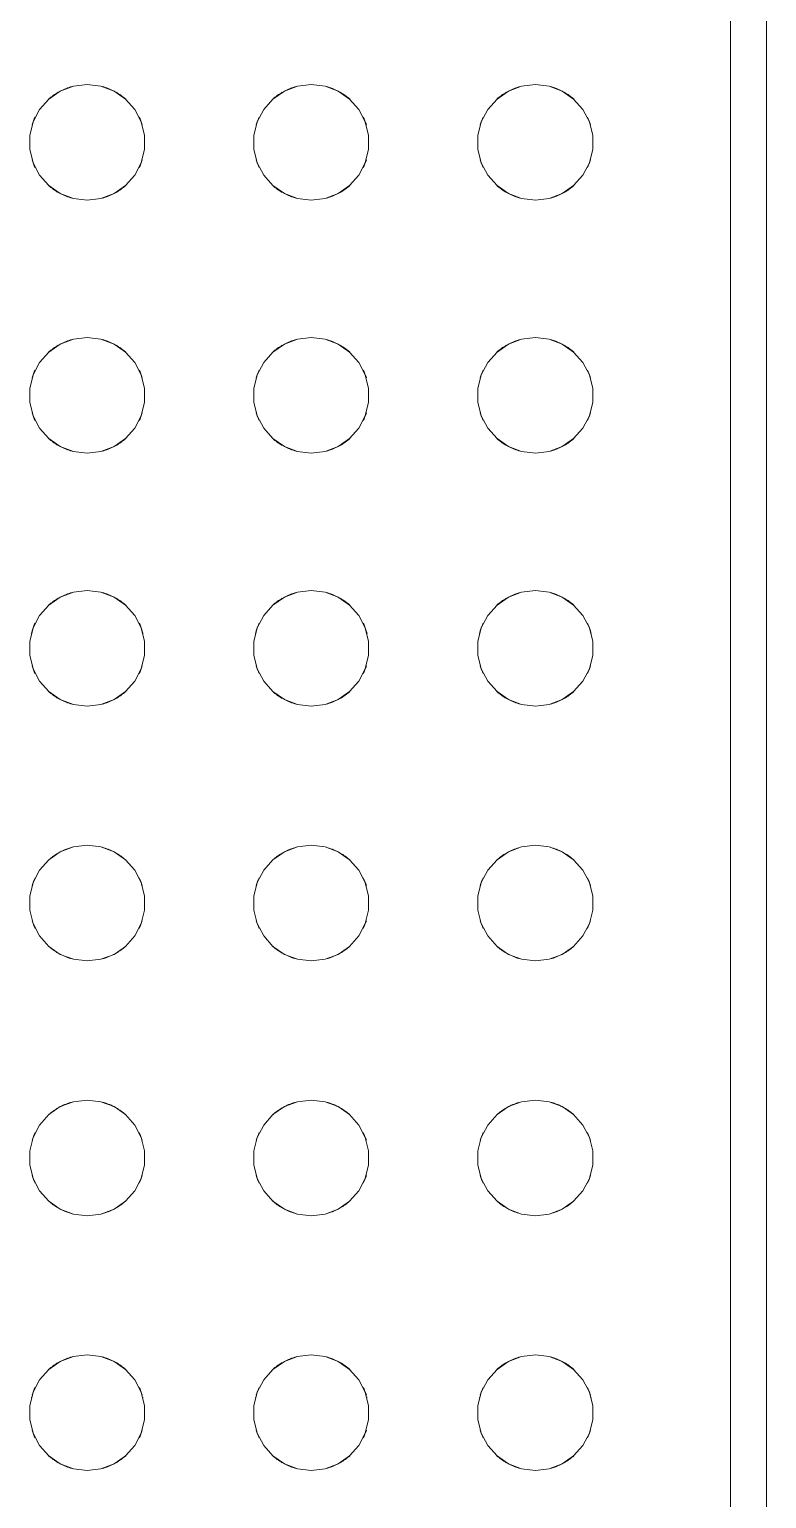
# Model space of a CAD drawing. Header units: metres. Extents: x 147 to 427, y -16 to 162.
# Drawn here: x 177.2516 to 177.3536, y 83.3621 to 83.5653 of the extents above; entities that cross this region are included whole.
import ezdxf

# ---------------------------------------------------------------- set-up
doc = ezdxf.new("R2010")
doc.units = ezdxf.units.M
doc.layers.add('P-SANR-FIXT', color=7, linetype='Continuous', lineweight=5)

# ---------------------------------------------------------------- blocks, each defined once
blk = doc.blocks.new('UT_Bebedouro Industrial - UT_Bebedouro Industrial-3662647-BANHEIROS E VESTIÁRIO')
at = {"layer": 'P-SANR-FIXT', "color": 9, "true_color": 0xc0c0c0}
for p, q in [((0.335, -0.485), (-0.335, -0.485)), ((0.34, -0.49), (-0.34, -0.49))]:
    blk.add_line(p, q, dxfattribs=at)
at = {"layer": 'P-SANR-FIXT', "color": 254, "true_color": 0xd3d3d3}
for p, q in [((0.335, -0.485), (-0.335, -0.485)), ((-0.34, -0.49), (0.34, -0.49))]:
    blk.add_line(p, q, dxfattribs=at)
at = {"layer": 'P-SANR-FIXT', "color": 9, "true_color": 0xc0c0c0, "flags": 128}
for points in [[(0.02725, -0.396), (0.02748, -0.39409), (0.02816, -0.39228), (0.02926, -0.3907), (0.0307, -0.38942), (0.03241, -0.38852), (0.03428, -0.38806), (0.03621, -0.38806), (0.03808, -0.38852), (0.03979, -0.38942), (0.04123, -0.3907), (0.04233, -0.39228), (0.04301, -0.39409), (0.04325, -0.396)], [(0.06249, -0.396), (0.06272, -0.39409), (0.06341, -0.39228), (0.0645, -0.3907), (0.06595, -0.38942), (0.06766, -0.38852), (0.06953, -0.38806), (0.07146, -0.38806), (0.07333, -0.38852), (0.07504, -0.38942), (0.07648, -0.3907), (0.07758, -0.39228), (0.07826, -0.39409), (0.07849, -0.396)], [(0.09774, -0.396), (0.09797, -0.39409), (0.09865, -0.39228), (0.09975, -0.3907), (0.10119, -0.38942), (0.1029, -0.38852), (0.10477, -0.38806), (0.1067, -0.38806), (0.10857, -0.38852), (0.11028, -0.38942), (0.11173, -0.3907), (0.11282, -0.39228), (0.11351, -0.39409), (0.11374, -0.396)], [(0.13298, -0.396), (0.13322, -0.39409), (0.1339, -0.39228), (0.135, -0.3907), (0.13644, -0.38942), (0.13815, -0.38852), (0.14002, -0.38806), (0.14195, -0.38806), (0.14382, -0.38852), (0.14553, -0.38942), (0.14697, -0.3907), (0.14807, -0.39228), (0.14875, -0.39409), (0.14898, -0.396)], [(0.16798, -0.396), (0.16822, -0.39409), (0.1689, -0.39228), (0.17, -0.3907), (0.17144, -0.38942), (0.17315, -0.38852), (0.17502, -0.38806), (0.17695, -0.38806), (0.17882, -0.38852), (0.18053, -0.38942), (0.18197, -0.3907), (0.18307, -0.39228), (0.18375, -0.39409), (0.18398, -0.396)], [(0.20298, -0.396), (0.20322, -0.39409), (0.2039, -0.39228), (0.205, -0.3907), (0.20644, -0.38942), (0.20815, -0.38852), (0.21002, -0.38806), (0.21195, -0.38806), (0.21382, -0.38852), (0.21553, -0.38942), (0.21697, -0.3907), (0.21807, -0.39228), (0.21875, -0.39409), (0.21898, -0.396)], [(0.04325, -0.396), (0.04301, -0.39791), (0.04233, -0.39972), (0.04123, -0.4013), (0.03979, -0.40258), (0.03808, -0.40348), (0.03621, -0.40394), (0.03428, -0.40394), (0.03241, -0.40348), (0.0307, -0.40258), (0.02926, -0.4013), (0.02816, -0.39972), (0.02748, -0.39791), (0.02725, -0.396)], [(0.07849, -0.396), (0.07826, -0.39791), (0.07758, -0.39972), (0.07648, -0.4013), (0.07504, -0.40258), (0.07333, -0.40348), (0.07146, -0.40394), (0.06953, -0.40394), (0.06766, -0.40348), (0.06595, -0.40258), (0.0645, -0.4013), (0.06341, -0.39972), (0.06272, -0.39791), (0.06249, -0.396)], [(0.11374, -0.396), (0.11351, -0.39791), (0.11282, -0.39972), (0.11173, -0.4013), (0.11028, -0.40258), (0.10857, -0.40348), (0.1067, -0.40394), (0.10477, -0.40394), (0.1029, -0.40348), (0.10119, -0.40258), (0.09975, -0.4013), (0.09865, -0.39972), (0.09797, -0.39791), (0.09774, -0.396)], [(0.14898, -0.396), (0.14875, -0.39791), (0.14807, -0.39972), (0.14697, -0.4013), (0.14553, -0.40258), (0.14382, -0.40348), (0.14195, -0.40394), (0.14002, -0.40394), (0.13815, -0.40348), (0.13644, -0.40258), (0.135, -0.4013), (0.1339, -0.39972), (0.13322, -0.39791), (0.13298, -0.396)], [(0.18398, -0.396), (0.18375, -0.39791), (0.18307, -0.39972), (0.18197, -0.4013), (0.18053, -0.40258), (0.17882, -0.40348), (0.17695, -0.40394), (0.17502, -0.40394), (0.17315, -0.40348), (0.17144, -0.40258), (0.17, -0.4013), (0.1689, -0.39972), (0.16822, -0.39791), (0.16798, -0.396)], [(0.21898, -0.396), (0.21875, -0.39791), (0.21807, -0.39972), (0.21697, -0.4013), (0.21553, -0.40258), (0.21382, -0.40348), (0.21195, -0.40394), (0.21002, -0.40394), (0.20815, -0.40348), (0.20644, -0.40258), (0.205, -0.4013), (0.2039, -0.39972), (0.20322, -0.39791), (0.20298, -0.396)], [(0.02725, -0.427), (0.02748, -0.42509), (0.02816, -0.42328), (0.02926, -0.4217), (0.0307, -0.42042), (0.03241, -0.41952), (0.03428, -0.41906), (0.03621, -0.41906), (0.03808, -0.41952), (0.03979, -0.42042), (0.04123, -0.4217), (0.04233, -0.42328), (0.04301, -0.42509), (0.04325, -0.427)], [(0.06249, -0.427), (0.06272, -0.42509), (0.06341, -0.42328), (0.0645, -0.4217), (0.06595, -0.42042), (0.06766, -0.41952), (0.06953, -0.41906), (0.07146, -0.41906), (0.07333, -0.41952), (0.07504, -0.42042), (0.07648, -0.4217), (0.07758, -0.42328), (0.07826, -0.42509), (0.07849, -0.427)], [(0.09774, -0.427), (0.09797, -0.42509), (0.09865, -0.42328), (0.09975, -0.4217), (0.10119, -0.42042), (0.1029, -0.41952), (0.10477, -0.41906), (0.1067, -0.41906), (0.10857, -0.41952), (0.11028, -0.42042), (0.11173, -0.4217), (0.11282, -0.42328), (0.11351, -0.42509), (0.11374, -0.427)], [(0.13298, -0.427), (0.13322, -0.42509), (0.1339, -0.42328), (0.135, -0.4217), (0.13644, -0.42042), (0.13815, -0.41952), (0.14002, -0.41906), (0.14195, -0.41906), (0.14382, -0.41952), (0.14553, -0.42042), (0.14697, -0.4217), (0.14807, -0.42328), (0.14875, -0.42509), (0.14898, -0.427)], [(0.16798, -0.427), (0.16822, -0.42509), (0.1689, -0.42328), (0.17, -0.4217), (0.17144, -0.42042), (0.17315, -0.41952), (0.17502, -0.41906), (0.17695, -0.41906), (0.17882, -0.41952), (0.18053, -0.42042), (0.18197, -0.4217), (0.18307, -0.42328), (0.18375, -0.42509), (0.18398, -0.427)], [(0.20298, -0.427), (0.20322, -0.42509), (0.2039, -0.42328), (0.205, -0.4217), (0.20644, -0.42042), (0.20815, -0.41952), (0.21002, -0.41906), (0.21195, -0.41906), (0.21382, -0.41952), (0.21553, -0.42042), (0.21697, -0.4217), (0.21807, -0.42328), (0.21875, -0.42509), (0.21898, -0.427)], [(0.04325, -0.427), (0.04301, -0.42891), (0.04233, -0.43072), (0.04123, -0.4323), (0.03979, -0.43358), (0.03808, -0.43448), (0.03621, -0.43494), (0.03428, -0.43494), (0.03241, -0.43448), (0.0307, -0.43358), (0.02926, -0.4323), (0.02816, -0.43072), (0.02748, -0.42891), (0.02725, -0.427)], [(0.07849, -0.427), (0.07826, -0.42891), (0.07758, -0.43072), (0.07648, -0.4323), (0.07504, -0.43358), (0.07333, -0.43448), (0.07146, -0.43494), (0.06953, -0.43494), (0.06766, -0.43448), (0.06595, -0.43358), (0.0645, -0.4323), (0.06341, -0.43072), (0.06272, -0.42891), (0.06249, -0.427)], [(0.11374, -0.427), (0.11351, -0.42891), (0.11282, -0.43072), (0.11173, -0.4323), (0.11028, -0.43358), (0.10857, -0.43448), (0.1067, -0.43494), (0.10477, -0.43494), (0.1029, -0.43448), (0.10119, -0.43358), (0.09975, -0.4323), (0.09865, -0.43072), (0.09797, -0.42891), (0.09774, -0.427)], [(0.14898, -0.427), (0.14875, -0.42891), (0.14807, -0.43072), (0.14697, -0.4323), (0.14553, -0.43358), (0.14382, -0.43448), (0.14195, -0.43494), (0.14002, -0.43494), (0.13815, -0.43448), (0.13644, -0.43358), (0.135, -0.4323), (0.1339, -0.43072), (0.13322, -0.42891), (0.13298, -0.427)], [(0.18398, -0.427), (0.18375, -0.42891), (0.18307, -0.43072), (0.18197, -0.4323), (0.18053, -0.43358), (0.17882, -0.43448), (0.17695, -0.43494), (0.17502, -0.43494), (0.17315, -0.43448), (0.17144, -0.43358), (0.17, -0.4323), (0.1689, -0.43072), (0.16822, -0.42891), (0.16798, -0.427)], [(0.21898, -0.427), (0.21875, -0.42891), (0.21807, -0.43072), (0.21697, -0.4323), (0.21553, -0.43358), (0.21382, -0.43448), (0.21195, -0.43494), (0.21002, -0.43494), (0.20815, -0.43448), (0.20644, -0.43358), (0.205, -0.4323), (0.2039, -0.43072), (0.20322, -0.42891), (0.20298, -0.427)], [(0.02725, -0.458), (0.02748, -0.45609), (0.02816, -0.45428), (0.02926, -0.4527), (0.0307, -0.45142), (0.03241, -0.45052), (0.03428, -0.45006), (0.03621, -0.45006), (0.03808, -0.45052), (0.03979, -0.45142), (0.04123, -0.4527), (0.04233, -0.45428), (0.04301, -0.45609), (0.04325, -0.458)], [(0.06249, -0.458), (0.06272, -0.45609), (0.06341, -0.45428), (0.0645, -0.4527), (0.06595, -0.45142), (0.06766, -0.45052), (0.06953, -0.45006), (0.07146, -0.45006), (0.07333, -0.45052), (0.07504, -0.45142), (0.07648, -0.4527), (0.07758, -0.45428), (0.07826, -0.45609), (0.07849, -0.458)], [(0.09774, -0.458), (0.09797, -0.45609), (0.09865, -0.45428), (0.09975, -0.4527), (0.10119, -0.45142), (0.1029, -0.45052), (0.10477, -0.45006), (0.1067, -0.45006), (0.10857, -0.45052), (0.11028, -0.45142), (0.11173, -0.4527), (0.11282, -0.45428), (0.11351, -0.45609), (0.11374, -0.458)], [(0.13298, -0.458), (0.13322, -0.45609), (0.1339, -0.45428), (0.135, -0.4527), (0.13644, -0.45142), (0.13815, -0.45052), (0.14002, -0.45006), (0.14195, -0.45006), (0.14382, -0.45052), (0.14553, -0.45142), (0.14697, -0.4527), (0.14807, -0.45428), (0.14875, -0.45609), (0.14898, -0.458)], [(0.16798, -0.458), (0.16822, -0.45609), (0.1689, -0.45428), (0.17, -0.4527), (0.17144, -0.45142), (0.17315, -0.45052), (0.17502, -0.45006), (0.17695, -0.45006), (0.17882, -0.45052), (0.18053, -0.45142), (0.18197, -0.4527), (0.18307, -0.45428), (0.18375, -0.45609), (0.18398, -0.458)], [(0.20298, -0.458), (0.20322, -0.45609), (0.2039, -0.45428), (0.205, -0.4527), (0.20644, -0.45142), (0.20815, -0.45052), (0.21002, -0.45006), (0.21195, -0.45006), (0.21382, -0.45052), (0.21553, -0.45142), (0.21697, -0.4527), (0.21807, -0.45428), (0.21875, -0.45609), (0.21898, -0.458)], [(0.04325, -0.458), (0.04301, -0.45991), (0.04233, -0.46172), (0.04123, -0.4633), (0.03979, -0.46458), (0.03808, -0.46548), (0.03621, -0.46594), (0.03428, -0.46594), (0.03241, -0.46548), (0.0307, -0.46458), (0.02926, -0.4633), (0.02816, -0.46172), (0.02748, -0.45991), (0.02725, -0.458)], [(0.07849, -0.458), (0.07826, -0.45991), (0.07758, -0.46172), (0.07648, -0.4633), (0.07504, -0.46458), (0.07333, -0.46548), (0.07146, -0.46594), (0.06953, -0.46594), (0.06766, -0.46548), (0.06595, -0.46458), (0.0645, -0.4633), (0.06341, -0.46172), (0.06272, -0.45991), (0.06249, -0.458)], [(0.11374, -0.458), (0.11351, -0.45991), (0.11282, -0.46172), (0.11173, -0.4633), (0.11028, -0.46458), (0.10857, -0.46548), (0.1067, -0.46594), (0.10477, -0.46594), (0.1029, -0.46548), (0.10119, -0.46458), (0.09975, -0.4633), (0.09865, -0.46172), (0.09797, -0.45991), (0.09774, -0.458)], [(0.14898, -0.458), (0.14875, -0.45991), (0.14807, -0.46172), (0.14697, -0.4633), (0.14553, -0.46458), (0.14382, -0.46548), (0.14195, -0.46594), (0.14002, -0.46594), (0.13815, -0.46548), (0.13644, -0.46458), (0.135, -0.4633), (0.1339, -0.46172), (0.13322, -0.45991), (0.13298, -0.458)], [(0.18398, -0.458), (0.18375, -0.45991), (0.18307, -0.46172), (0.18197, -0.4633), (0.18053, -0.46458), (0.17882, -0.46548), (0.17695, -0.46594), (0.17502, -0.46594), (0.17315, -0.46548), (0.17144, -0.46458), (0.17, -0.4633), (0.1689, -0.46172), (0.16822, -0.45991), (0.16798, -0.458)], [(0.21898, -0.458), (0.21875, -0.45991), (0.21807, -0.46172), (0.21697, -0.4633), (0.21553, -0.46458), (0.21382, -0.46548), (0.21195, -0.46594), (0.21002, -0.46594), (0.20815, -0.46548), (0.20644, -0.46458), (0.205, -0.4633), (0.2039, -0.46172), (0.20322, -0.45991), (0.20298, -0.458)]]:
    blk.add_lwpolyline(points, dxfattribs=at)
at = {"layer": 'P-SANR-FIXT', "color": 9, "true_color": 0xc0c0c0}
for centre, start, end in [((0.03525, -0.396), 107.7069, 115.8856), ((0.03525, -0.396), 64.1144, 72.2931), ((0.07049, -0.396), 107.7069, 115.8856), ((0.07049, -0.396), 64.1144, 72.2931), ((0.10574, -0.396), 107.7069, 115.8856), ((0.10574, -0.396), 64.1144, 72.2931), ((0.14098, -0.396), 107.7069, 115.8856), ((0.14098, -0.396), 64.1144, 72.1949), ((0.17598, -0.396), 107.7069, 115.8856), ((0.17598, -0.396), 64.1144, 72.2931), ((0.21098, -0.396), 107.7069, 115.8856), ((0.21098, -0.396), 64.1144, 72.2931), ((0.03525, -0.396), 244.1144, 252.2931), ((0.03525, -0.396), 287.7069, 295.8856), ((0.07049, -0.396), 244.1144, 252.2931), ((0.07049, -0.396), 287.7069, 295.8856), ((0.10574, -0.396), 244.1144, 252.2931), ((0.10574, -0.396), 287.7069, 295.8856), ((0.14098, -0.396), 244.1144, 252.2931), ((0.14098, -0.396), 287.8051, 295.8856), ((0.17598, -0.396), 244.1144, 252.2931), ((0.17598, -0.396), 287.7069, 295.8856), ((0.21098, -0.396), 244.1144, 252.2931), ((0.21098, -0.396), 287.7069, 295.8856), ((0.03525, -0.427), 107.7069, 115.8856), ((0.03525, -0.427), 64.1144, 72.2931), ((0.07049, -0.427), 107.7069, 115.8856), ((0.07049, -0.427), 64.1144, 72.2931), ((0.10574, -0.427), 107.7069, 115.8856), ((0.10574, -0.427), 64.1144, 72.2931), ((0.14098, -0.427), 107.7069, 115.8856), ((0.14098, -0.427), 64.1144, 72.1949), ((0.17598, -0.427), 107.7069, 115.8856), ((0.17598, -0.427), 64.1144, 72.2931), ((0.21098, -0.427), 107.7069, 115.8856), ((0.21098, -0.427), 64.1144, 72.2931), ((0.03525, -0.427), 244.1144, 252.2931), ((0.03525, -0.427), 287.7069, 295.8856), ((0.07049, -0.427), 244.1144, 252.2931), ((0.07049, -0.427), 287.7069, 295.8856), ((0.10574, -0.427), 244.1144, 252.2931), ((0.10574, -0.427), 287.7069, 295.8856), ((0.14098, -0.427), 244.1144, 252.2931), ((0.14098, -0.427), 287.8051, 295.8856), ((0.17598, -0.427), 244.1144, 252.2931), ((0.17598, -0.427), 287.7069, 295.8856), ((0.21098, -0.427), 244.1144, 252.2931), ((0.21098, -0.427), 287.7069, 295.8856), ((0.03525, -0.458), 107.7069, 115.8856), ((0.03525, -0.458), 64.1144, 72.2931), ((0.07049, -0.458), 107.7069, 115.8856), ((0.07049, -0.458), 64.1144, 72.2931), ((0.10574, -0.458), 107.7069, 115.8856), ((0.10574, -0.458), 64.1144, 72.2931), ((0.14098, -0.458), 107.7069, 115.8856), ((0.14098, -0.458), 64.1144, 72.1949), ((0.17598, -0.458), 107.7069, 115.8856), ((0.17598, -0.458), 64.1144, 72.2931), ((0.21098, -0.458), 107.7069, 115.8856), ((0.21098, -0.458), 64.1144, 72.2931), ((0.03525, -0.458), 244.1144, 252.2931), ((0.03525, -0.458), 287.7069, 295.8856), ((0.07049, -0.458), 244.1144, 252.2931), ((0.07049, -0.458), 287.7069, 295.8856), ((0.10574, -0.458), 244.1144, 252.2931), ((0.10574, -0.458), 287.7069, 295.8856), ((0.14098, -0.458), 244.1144, 252.2931), ((0.14098, -0.458), 287.8051, 295.8856), ((0.17598, -0.458), 244.1144, 252.2931), ((0.17598, -0.458), 287.7069, 295.8856), ((0.21098, -0.458), 244.1144, 252.2931), ((0.21098, -0.458), 287.7069, 295.8856)]:
    blk.add_arc(centre, 0.008, start, end, dxfattribs=at)
at = {"layer": 'P-SANR-FIXT', "color": 254, "true_color": 0xd3d3d3}
for centre, start, end in [((0.03525, -0.396), 74.414, 75), ((0.14098, -0.396), 72.1949, 75), ((0.03525, -0.396), 152.194, 165), ((0.03525, -0.396), 138.1856, 150), ((0.03525, -0.396), 30, 41.8144), ((0.03525, -0.396), 15, 27.806), ((0.07049, -0.396), 152.194, 165), ((0.07049, -0.396), 138.1856, 150), ((0.07049, -0.396), 30, 41.8144), ((0.07049, -0.396), 15, 27.806), ((0.10574, -0.396), 152.194, 165), ((0.10574, -0.396), 138.1856, 150), ((0.10574, -0.396), 30, 41.8144), ((0.10574, -0.396), 15, 27.806), ((0.14098, -0.396), 152.194, 165), ((0.14098, -0.396), 138.1856, 150), ((0.14098, -0.396), 30, 41.8144), ((0.14098, -0.396), 15, 27.806), ((0.17598, -0.396), 152.194, 165), ((0.17598, -0.396), 138.1856, 150), ((0.17598, -0.396), 30, 41.8144), ((0.17598, -0.396), 15, 27.806), ((0.21098, -0.396), 152.194, 165), ((0.21098, -0.396), 138.1856, 150), ((0.21098, -0.396), 30, 41.8144), ((0.21098, -0.396), 15, 27.806), ((0.03525, -0.396), 195, 207.806), ((0.03525, -0.396), 332.194, 345), ((0.07049, -0.396), 195, 207.806), ((0.07049, -0.396), 332.194, 345), ((0.10574, -0.396), 195, 207.806), ((0.10574, -0.396), 332.194, 345), ((0.14098, -0.396), 195, 207.806), ((0.14098, -0.396), 332.194, 345), ((0.17598, -0.396), 195, 207.806), ((0.17598, -0.396), 332.194, 345), ((0.21098, -0.396), 195, 207.806), ((0.21098, -0.396), 332.194, 345), ((0.03525, -0.396), 210, 221.8144), ((0.03525, -0.396), 318.1856, 330), ((0.07049, -0.396), 210, 221.8144), ((0.07049, -0.396), 318.1856, 330), ((0.10574, -0.396), 210, 221.8144), ((0.10574, -0.396), 318.1856, 330), ((0.14098, -0.396), 210, 221.8144), ((0.14098, -0.396), 318.1856, 330), ((0.17598, -0.396), 210, 221.8144), ((0.17598, -0.396), 318.1856, 330), ((0.21098, -0.396), 210, 221.8144), ((0.21098, -0.396), 318.1856, 330), ((0.03525, -0.396), 285, 285.586), ((0.14098, -0.396), 285, 287.8051), ((0.03525, -0.427), 74.414, 75), ((0.14098, -0.427), 72.1949, 75), ((0.03525, -0.427), 138.1856, 150), ((0.03525, -0.427), 30, 41.8144), ((0.07049, -0.427), 138.1856, 150), ((0.07049, -0.427), 30, 41.8144), ((0.10574, -0.427), 138.1856, 150), ((0.10574, -0.427), 30, 41.8144), ((0.14098, -0.427), 138.1856, 150), ((0.14098, -0.427), 30, 41.8144), ((0.17598, -0.427), 138.1856, 150), ((0.17598, -0.427), 30, 41.8144), ((0.21098, -0.427), 138.1856, 150), ((0.21098, -0.427), 30, 41.8144), ((0.03525, -0.427), 152.194, 165), ((0.03525, -0.427), 15, 27.806), ((0.07049, -0.427), 152.194, 165), ((0.07049, -0.427), 15, 27.806), ((0.10574, -0.427), 152.194, 165), ((0.10574, -0.427), 15, 27.806), ((0.14098, -0.427), 152.194, 165), ((0.14098, -0.427), 15, 27.806), ((0.17598, -0.427), 152.194, 165), ((0.17598, -0.427), 15, 27.806), ((0.21098, -0.427), 152.194, 165), ((0.21098, -0.427), 15, 27.806), ((0.03525, -0.427), 195, 207.806), ((0.03525, -0.427), 332.194, 345), ((0.07049, -0.427), 195, 207.806), ((0.07049, -0.427), 332.194, 345), ((0.10574, -0.427), 195, 207.806), ((0.10574, -0.427), 332.194, 345), ((0.14098, -0.427), 195, 207.806), ((0.14098, -0.427), 332.194, 345), ((0.17598, -0.427), 195, 207.806), ((0.17598, -0.427), 332.194, 345), ((0.21098, -0.427), 195, 207.806), ((0.21098, -0.427), 332.194, 345), ((0.03525, -0.427), 210, 221.8144), ((0.03525, -0.427), 318.1856, 330), ((0.07049, -0.427), 210, 221.8144), ((0.07049, -0.427), 318.1856, 330), ((0.10574, -0.427), 210, 221.8144), ((0.10574, -0.427), 318.1856, 330), ((0.14098, -0.427), 210, 221.8144), ((0.14098, -0.427), 318.1856, 330), ((0.17598, -0.427), 210, 221.8144), ((0.17598, -0.427), 318.1856, 330), ((0.21098, -0.427), 210, 221.8144), ((0.21098, -0.427), 318.1856, 330), ((0.03525, -0.427), 285, 285.586), ((0.14098, -0.427), 285, 287.8051), ((0.03525, -0.458), 74.414, 75), ((0.14098, -0.458), 72.1949, 75), ((0.03525, -0.458), 138.1856, 150), ((0.03525, -0.458), 30, 41.8144), ((0.07049, -0.458), 138.1856, 150), ((0.07049, -0.458), 30, 41.8144), ((0.10574, -0.458), 138.1856, 150), ((0.10574, -0.458), 30, 41.8144), ((0.14098, -0.458), 138.1856, 150), ((0.14098, -0.458), 30, 41.8144), ((0.17598, -0.458), 138.1856, 150), ((0.17598, -0.458), 30, 41.8144), ((0.21098, -0.458), 138.1856, 150), ((0.21098, -0.458), 30, 41.8144), ((0.03525, -0.458), 152.194, 165), ((0.03525, -0.458), 15, 27.806), ((0.07049, -0.458), 152.194, 165), ((0.07049, -0.458), 15, 27.806), ((0.10574, -0.458), 152.194, 165), ((0.10574, -0.458), 15, 27.806), ((0.14098, -0.458), 152.194, 165), ((0.14098, -0.458), 15, 27.806), ((0.17598, -0.458), 152.194, 165), ((0.17598, -0.458), 15, 27.806), ((0.21098, -0.458), 152.194, 165), ((0.21098, -0.458), 15, 27.806), ((0.03525, -0.458), 195, 207.806), ((0.03525, -0.458), 332.194, 345), ((0.07049, -0.458), 195, 207.806), ((0.07049, -0.458), 332.194, 345), ((0.10574, -0.458), 195, 207.806), ((0.10574, -0.458), 332.194, 345), ((0.14098, -0.458), 195, 207.806), ((0.14098, -0.458), 332.194, 345), ((0.17598, -0.458), 195, 207.806), ((0.17598, -0.458), 332.194, 345), ((0.21098, -0.458), 195, 207.806), ((0.21098, -0.458), 332.194, 345), ((0.03525, -0.458), 210, 221.8144), ((0.03525, -0.458), 318.1856, 330), ((0.07049, -0.458), 210, 221.8144), ((0.07049, -0.458), 318.1856, 330), ((0.10574, -0.458), 210, 221.8144), ((0.10574, -0.458), 318.1856, 330), ((0.14098, -0.458), 210, 221.8144), ((0.14098, -0.458), 318.1856, 330), ((0.17598, -0.458), 210, 221.8144), ((0.17598, -0.458), 318.1856, 330), ((0.21098, -0.458), 210, 221.8144), ((0.21098, -0.458), 318.1856, 330), ((0.03525, -0.458), 285, 285.586), ((0.14098, -0.458), 285, 287.8051)]:
    blk.add_arc(centre, 0.008, start, end, dxfattribs=at)

msp = doc.modelspace()

# ---------------------------------------------------------------- block references
at = {"layer": 'P-SANR-FIXT', "color": 254, "true_color": 0xe0e0e0, "rotation": 89.99999999999953}
msp.add_blockref('UT_Bebedouro Industrial - UT_Bebedouro Industrial-3662647-BANHEIROS E VESTIÁRIO', (176.86357, 83.3387), dxfattribs=at)

doc.saveas('drawing.dxf')
